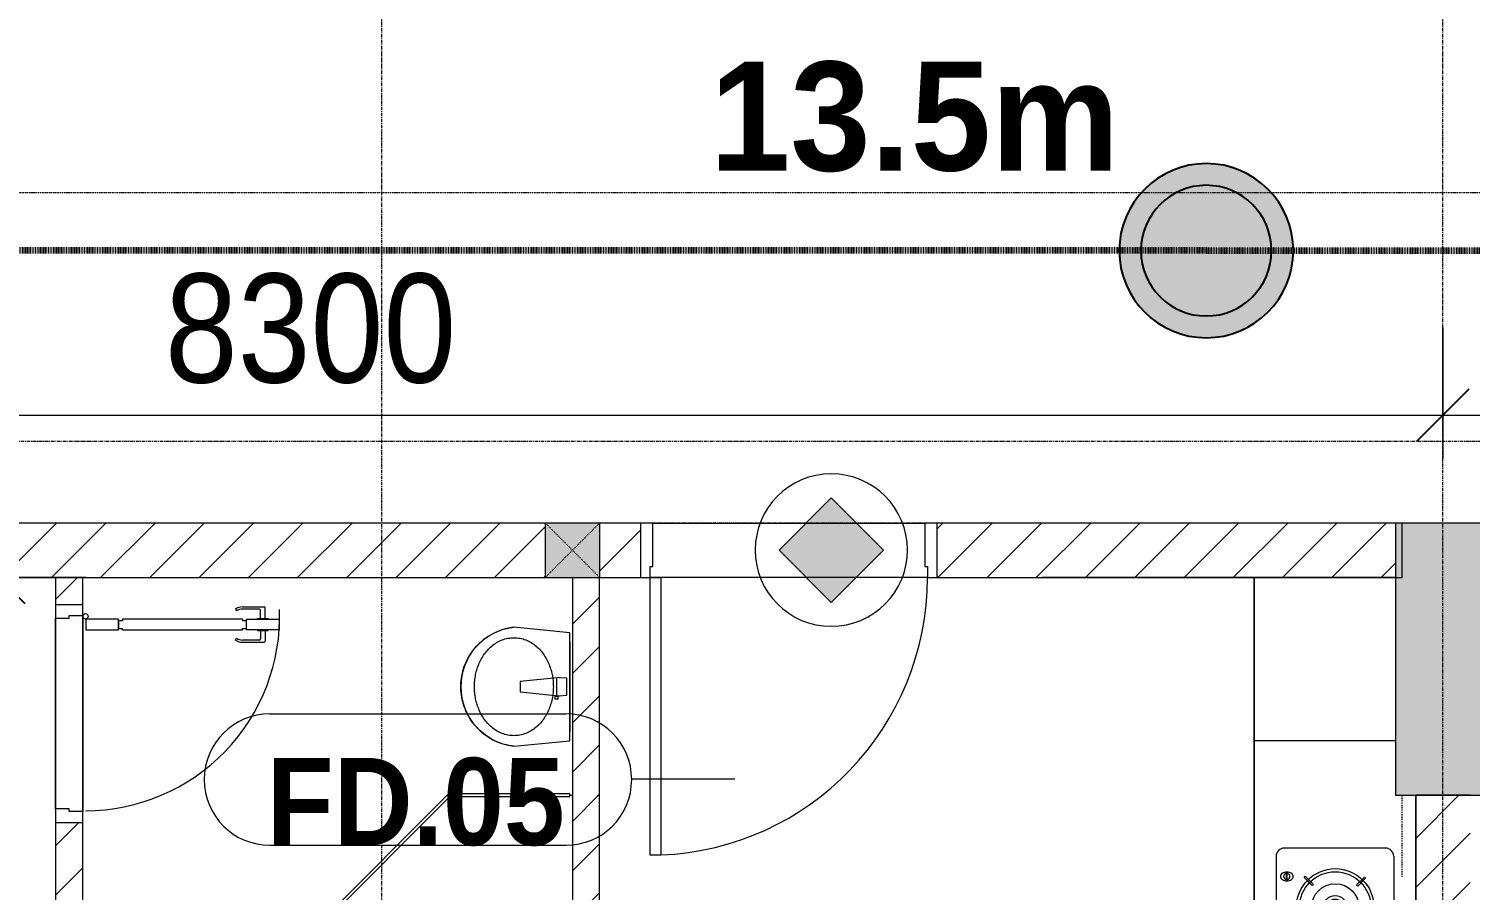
# Model space of a CAD drawing. Header units: millimetres. Extents: x 1591 to 239243, y -15958 to 82755.
# Drawn here: x 149553 to 154851, y 32188 to 35352 of the extents above; entities that cross this region are included whole.
import ezdxf

# ---------------------------------------------------------------- set-up
doc = ezdxf.new("R2010")
doc.units = ezdxf.units.MM
for name, pattern in [('1 NÉT CALL OUT', [6, 3, -3]), ('Dash 1_8_', [6.35, 3.175, -3.175]), ('Dash Dot 3_16_', [7.9375, 4.7625, -1.5875, 0, -1.5875]), ('Dash_2_', [6, 3, -3]), ('Grid Line', [22.225, 12.7, -3.175, 3.175, -3.175])]:
    doc.linetypes.add(name, pattern=pattern)
for name, color, linetype, lineweight in [('0-1', 250, 'Continuous', 5), ('A-ANNO-DIMS', 211, 'Continuous', 9), ('A-ANNO-DIMS-160', 211, 'Continuous', 9), ('A-ANNO-NOTE', 131, 'Continuous', 9), ('A-ANNO-NOTE-1', 131, 'Continuous', 25), ('A-AREA', 32, 'Dash 1_8_', 9), ('A-DETL-3', 90, '1 NÉT CALL OUT', 100), ('A-DETL-GENF-1', 9, 'Continuous', 9), ('A-DETL-GENF-2', 10, 'Continuous', 9), ('A-DOOR-1', 254, 'Continuous', 9), ('A-DOOR-2', 9, 'Continuous', 9), ('A-DOOR-3', 10, 'Continuous', 9), ('A-DOOR-FRAM-1', 10, 'Continuous', 9), ('A-DOOR-IDEN', 31, 'Continuous', 9), ('A-FLOR-2', 9, 'Continuous', 9), ('A-GLAZ-CURT-1', 254, 'Continuous', 9), ('A-GLAZ-CURT-2', 9, 'Continuous', 9), ('A-WALL', 113, 'Continuous', 9), ('A-WALL-1', 253, 'Continuous', 18), ('A-WALL-2', 9, 'Continuous', 9), ('A-WALL-3', 113, 'Continuous', 18), ('A-WALL-PATT-1', 10, 'Continuous', 9), ('A-WALL-PATT-2', 111, 'Continuous', 9), ('G-ANNO-SYMB-1', 111, 'Dash Dot 3_16_', 18), ('G-ANNO-TEXT-2', 142, 'Continuous', 9), ('I-FURN', 30, 'Continuous', 9), ('I-FURN-1', 254, 'Continuous', 9), ('P-SANR-FIXT-1', 254, 'Continuous', 9), ('S-COLS', 52, 'Continuous', 9), ('S-COLS-1', 52, 'Continuous', 5), ('S-COLS-2', 250, 'Continuous', 18), ('S-COLS-6', 52, 'Continuous', 18), ('S-COLS-HDLN', 52, 'Dash_2_', 9), ('S-GRID-1', 1, 'Grid Line', 9)]:
    doc.layers.add(name, color=color, linetype=linetype, lineweight=lineweight)
doc.styles.add('Arial_10', font='arial_0.ttf', dxfattribs={"width": 0.95, "height": 400})
doc.styles.add('Arial_B_4', font='arialbd_0.ttf', dxfattribs={"width": 0.9, "height": 320})
doc.styles.add('UTM Avo', font='UTM Avo.ttf', dxfattribs={"width": 0.9, "height": 400})
doc.dimstyles.new('1_Dim_chi_tiet_2_5', dxfattribs={"dimscale": 304.8, "dimtxt": 399.720379, "dimasz": 0.629921, "dimexe": 0.524934, "dimexo": 0.0625, "dimgap": 0.052493, "dimtad": 1, "dimdec": 0, "dimrnd": 5, "dimzin": 0, "dimdsep": 46, "dimtxsty": 'UTM Avo', "dimblk1": 'OBLIQUE', "dimblk2": 'OBLIQUE', "dimsah": 1, "dimcen": 0.09, "dimdle": 0.524934, "dimazin": 0, "dimtfac": 1, "dimtdec": 4, "dimtix": 1, "dimtmove": 0, "dimatfit": 3, "dimfxl": 1.049869, "dimfxlon": 1, "dimtvp": 1, "dimtolj": 1, "dimtzin": 0, "dimarcsym": 2})
doc.dimstyles.new('1_Dim_chi_tiet_2_5_1', dxfattribs={"dimscale": 304.8, "dimtxt": 399.720379, "dimasz": 0.629921, "dimexe": 0.524934, "dimexo": 0.0625, "dimgap": 0.052493, "dimtad": 1, "dimdec": 0, "dimrnd": 5, "dimzin": 0, "dimdsep": 46, "dimtxsty": 'UTM Avo', "dimblk1": 'OBLIQUE', "dimblk2": 'OBLIQUE', "dimsah": 1, "dimcen": 0.09, "dimdle": 0.524934, "dimazin": 0, "dimtfac": 1, "dimtdec": 4, "dimtix": 1, "dimtmove": 0, "dimatfit": 3, "dimfxl": 1.049869, "dimfxlon": 1, "dimtvp": 1, "dimtolj": 1, "dimtzin": 0, "dimarcsym": 2})
pattern_1 = [(45, (0, 0), (-90.50967, 90.50967), [])]
pattern_2 = [(45, (101998.83, 0), (-90.50967, 90.50967), [])]

# ---------------------------------------------------------------- blocks, each defined once
blk = doc.blocks.new('NCV_TKTC_KET CAU_rvt-1-TKCS_MB TẦNG 5')
at = {"layer": 'S-COLS-1'}
blk.add_hatch(color=256, dxfattribs=at).paths.add_polyline_path([(52652.6, 32536.9), (52927.6, 32536.9), (52927.6, 33336.9), (52902.6, 33336.9), (52902.6, 33536.9), (52577.6, 33536.9), (52577.6, 32536.9)])
at = {"layer": 'S-COLS-2'}
for p, q in [((52927.6, 33536.9), (52577.6, 33536.9)), ((52577.6, 33536.9), (52577.6, 32536.9)), ((52577.6, 32536.9), (52927.6, 32536.9))]:
    blk.add_line(p, q, dxfattribs=at)
blk = doc.blocks.new('bonruatreo - Chậu rửa-V40-TKCS_MB TẦNG 5')
at = {"layer": 'P-SANR-FIXT-1'}
for p, q in [((-218.6, 205), (-198.4, 0)), ((-18.5, 182.5), (-32.2, 52.9)), ((18.5, 182.5), (-18.5, 182.5)), ((33, 45.4), (18.5, 182.5)), ((198.4, 0), (218.6, 205)), ((-35.6, 54.2), (-44.7, 54.2)), ((-44.7, 54.2), (-44.7, 42.8)), ((-35.6, 52.9), (-35.6, 54.2)), ((-198.4, 0), (198.4, 0)), ((165, 0), (-165, 0)), ((-44.7, 42.8), (-35.6, 42.8)), ((-32.2, 52.9), (-35.6, 52.9)), ((-35.6, 44.2), (-35.6, 52.9)), ((-35.6, 42.8), (-35.6, 44.2)), ((-35.6, 44.2), (-33.1, 44.2)), ((-32.2, 52.9), (-33.1, 44.2)), ((-33, 37.3), (-31.4, 12.2)), ((32.7, 48.5), (-32.7, 48.5)), ((-30.2, 11), (30.2, 11)), ((31.4, 12.2), (33, 37.3))]:
    blk.add_line(p, q, dxfattribs=at)
at = {"layer": 'P-SANR-FIXT-1', "flags": 128}
blk.add_lwpolyline([(-218.6, 205), (-217.4, 213.7), (-215.9, 222.4), (-214, 231), (-211.8, 239.5), (-209.3, 247.9), (-206.4, 256.2), (-203.2, 264.4), (-199.6, 272.5), (-195.8, 280.4), (-191.6, 288.1), (-187.1, 295.7), (-182.3, 303.1), (-177.3, 310.3), (-171.9, 317.3), (-166.3, 324.1), (-160.4, 330.6), (-154.2, 336.9), (-147.8, 342.9), (-141.2, 348.7), (-134.3, 354.2), (-127.3, 359.4), (-120, 364.4), (-112.5, 369), (-104.9, 373.4), (-97.1, 377.4), (-89.1, 381.2), (-81, 384.6), (-72.7, 387.6), (-64.4, 390.4), (-55.9, 392.8), (-47.3, 394.8), (-38.7, 396.6), (-30, 397.9), (-21.3, 399), (-12.5, 399.6), (-3.7, 400), (5.1, 399.9), (13.9, 399.6), (22.6, 398.8), (31.4, 397.8), (40.1, 396.3), (48.7, 394.5), (57.2, 392.4), (65.7, 390), (74, 387.2), (82.2, 384.1), (90.3, 380.6), (98.3, 376.8), (106.1, 372.7), (113.7, 368.3), (121.1, 363.6), (128.4, 358.7), (135.4, 353.4), (142.2, 347.8), (148.8, 342), (155.2, 335.9), (161.3, 329.6), (167.2, 323), (172.8, 316.2), (178.1, 309.2), (183.1, 302), (187.8, 294.6), (192.2, 287), (196.4, 279.2), (200.2, 271.3), (203.7, 263.2), (206.8, 255), (209.7, 246.6), (212.2, 238.2), (214.3, 229.7), (216.1, 221.1), (217.6, 212.4), (218.6, 205)], dxfattribs=at)
at = {"layer": 'P-SANR-FIXT-1'}
for centre, radius, start, end in [((0, 180), 220, 6.525, 173.475), ((5.5, 41.4), 38.7, 175.8543, 186.034), ((-30.1, 12.3), 1.3, 183.5997, 268.7722), ((30.1, 12.3), 1.3, 271.2278, 356.4003), ((-5.5, 41.4), 38.7, 353.966, 6.034)]:
    blk.add_arc(centre, radius, start, end, dxfattribs=at)
for points in [[(-180, 205), (-180, 212.4), (-178.6, 227.3), (-172.4, 248.8), (-162.5, 268.9), (-149.4, 287), (-133.8, 303), (-116.1, 316.6), (-96.9, 327.9), (-76.5, 336.8), (-55.2, 343.5), (-33.3, 347.9), (-11.2, 350.1), (11.1, 350.1), (33.3, 347.9), (55.2, 343.5), (76.5, 336.8), (96.9, 327.9), (116.1, 316.6), (133.8, 302.9), (149.5, 287), (162.5, 268.8), (172.4, 248.8), (178.6, 227.3), (180, 212.4), (180, 205)], [(180, 205), (180, 197.6), (178.6, 182.7), (172.4, 161.2), (162.5, 141.2), (149.5, 123), (133.8, 107.1), (116.1, 93.4), (96.9, 82.1), (76.5, 73.2), (55.2, 66.5), (33.3, 62.1), (11.1, 59.9), (-11.2, 59.9), (-33.3, 62.1), (-55.2, 66.5), (-76.5, 73.2), (-96.9, 82.1), (-116.1, 93.4), (-133.8, 107), (-149.4, 123), (-162.5, 141.1), (-172.4, 161.2), (-178.6, 182.7), (-180, 197.6), (-180, 205)]]:
    blk.add_open_spline(points, degree=3, dxfattribs=at)
blk = doc.blocks.new('System Panel - Glazed-647900-TKCS_MB TẦNG 5')
at = {"layer": 'A-GLAZ-CURT-2'}
for p, q in [((221.3, 5), (-221.3, 5)), ((-221.3, 5), (-221.3, -5)), ((221.3, -5), (221.3, 5)), ((-221.3, -5), (221.3, -5))]:
    blk.add_line(p, q, dxfattribs=at)
blk = doc.blocks.new('System Panel - Glazed-579379-TKCS_MB TẦNG 5')
at = {"layer": 'A-GLAZ-CURT-2'}
for p, q in [((350.6, 5), (-350.6, 5)), ((-350.6, 5), (-350.6, -5)), ((350.6, -5), (350.6, 5)), ((-350.6, -5), (350.6, -5))]:
    blk.add_line(p, q, dxfattribs=at)
blk = doc.blocks.new('DOOR_CW_01 CANH MO-PANEL KINH - DIG_02-800x2200-CỬA NHÔM KÍNH-400864-TKCS_MB TẦNG 5')
at = {"layer": 'A-DETL-GENF-1'}
for p, q in [((-347, 772), (-307, 772)), ((-347, 652), (-347, 772)), ((-307, 772), (-307, 652)), ((-392, 637), (-392, 716.5)), ((-349, 720.5), (-388, 720.5)), ((-384, 699.5), (-384, 637)), ((-349, 703.5), (-380, 703.5)), ((-349, 731.8), (-347, 731.8)), ((-349, 692.2), (-349, 731.8)), ((-347, 692.2), (-349, 692.2)), ((-347, 692.2), (-347, 731.8)), ((-307, 692.2), (-307, 731.8)), ((-305, 731.8), (-307, 731.8)), ((-307, 692.2), (-305, 692.2)), ((-305, 692.2), (-305, 731.8)), ((-305, 720.5), (-266, 720.5)), ((-305, 703.5), (-274, 703.5)), ((-270, 699.5), (-270, 637)), ((-262, 637), (-262, 716.5)), ((-307, 652), (-347, 652)), ((-347, 638), (-341, 638)), ((-347, 638), (-347, 196)), ((-313, 652), (-341, 652)), ((-341, 652), (-341, 638)), ((-313, 638), (-313, 652)), ((-307, 638), (-313, 638)), ((-307, 196), (-307, 638)), ((-383.9, 611.2), (-377.3, 615.8)), ((-270.1, 611.2), (-276.7, 615.8)), ((-347, 196), (-341, 196)), ((-307, 182), (-347, 182)), ((-347, 182), (-347, 62)), ((-341, 196), (-341, 182)), ((-341, 182), (-313, 182)), ((-307, 196), (-313, 196)), ((-313, 182), (-313, 196)), ((-307, 62), (-307, 182)), ((-347, 62), (-307, 62))]:
    blk.add_line(p, q, dxfattribs=at)
blk.add_circle((-357, 60), 10, dxfattribs=at)
for centre, radius, start, end in [((-357, 60), 714, 360, 92), ((-388, 716.5), 4, 90, 180), ((-380, 699.5), 4, 90, 180), ((-274, 699.5), 4, 0, 90), ((-266, 716.5), 4, 0, 90), ((-347, 637), 45, 180, 215), ((-347, 637), 37, 180, 215), ((-307, 637), 37, 325, 0), ((-307, 637), 45, 325, 0)]:
    blk.add_arc(centre, radius, start, end, dxfattribs=at)
at = {"layer": 'A-DOOR-2'}
for p, q in [((-360, 50), (-400, 50)), ((-400, 50), (-400, -50)), ((-360, 0), (-360, 50)), ((-350, 0), (-360, 0)), ((-357, 50), (-332, 50)), ((-350, -50), (-350, 0)), ((360, 0), (350, 0)), ((350, 0), (350, -50)), ((400, 50), (360, 50)), ((360, 50), (360, 0)), ((400, -50), (400, 50)), ((-400, -50), (-350, -50)), ((350, -50), (400, -50))]:
    blk.add_line(p, q, dxfattribs=at)
blk = doc.blocks.new('HE BEP A - HE BEP A-V117-TKCS_MB TẦNG 5')
at = {"layer": 'I-FURN'}
for p, q in [((3.5, -11), (765.9, -11)), ((3.5, -605.3), (3.5, -11)), ((765.9, -11), (765.9, -605.3)), ((765.9, -11), (765.9, -605.3)), ((4303.5, -11), (765.9, -11)), ((3703.5, -530.3), (3703.5, -11)), ((3279.1, -92.2), (2497.5, -92.2)), ((948.4, -131.7), (948.4, -487.8)), ((1810.5, -114.2), (965.9, -114.2)), ((1028.4, -139.9), (1401.8, -139.9)), ((1562.5, -140.8), (1747.9, -140.8)), ((1828, -487.8), (1828, -131.7)), ((2467.5, -494.2), (2467.5, -122.2)), ((2555.1, -129.3), (2587.6, -129.3)), ((2555.1, -133.3), (2555.1, -129.3)), ((2587.6, -133.3), (2555.1, -133.3)), ((2587.6, -129.3), (2587.6, -133.3)), ((3189, -129.3), (3189, -133.3)), ((3221.5, -129.3), (3189, -129.3)), ((3189, -133.3), (3221.5, -133.3)), ((3221.5, -133.3), (3221.5, -129.3)), ((3309.1, -494.2), (3309.1, -122.2)), ((975, -397.7), (975, -193.3)), ((975, -195.9), (1455.1, -195.9)), ((981.5, -167.9), (1448.7, -167.9)), ((1455.1, -193.3), (1455.1, -397.7)), ((1509.1, -380.9), (1509.1, -194.2)), ((1801.3, -194.2), (1801.3, -380.9)), ((2575.3, -194.9), (2570.9, -199.3)), ((2570.9, -199.3), (2600, -228.4)), ((2604.4, -224), (2575.3, -194.9)), ((2792.8, -197.7), (2763.7, -226.8)), ((2768.1, -231.2), (2797.2, -202)), ((2797.2, -202), (2792.8, -197.7)), ((2979.4, -202), (2983.8, -197.7)), ((3008.5, -231.2), (2979.4, -202)), ((2983.8, -197.7), (3012.9, -226.8)), ((3172.2, -224), (3201.4, -194.9)), ((3205.8, -199.3), (3176.6, -228.4)), ((3201.4, -194.9), (3205.8, -199.3)), ((975, -223.9), (1455.1, -223.9)), ((975, -251.9), (1455.1, -251.9)), ((2600, -228.4), (2604.4, -224)), ((2763.7, -226.8), (2768.1, -231.2)), ((3012.9, -226.8), (3008.5, -231.2)), ((3176.6, -228.4), (3172.2, -224)), ((975, -279.9), (1455.1, -279.9)), ((975, -307.9), (1455.1, -307.9)), ((975, -335.9), (1455.1, -335.9)), ((975, -363.9), (1455.1, -363.9)), ((1706.2, -324.4), (1627.3, -429.4)), ((1670.1, -454.1), (1721.6, -333.3)), ((1721.6, -333.3), (1706.2, -324.4)), ((975, -391.9), (1455.1, -391.9)), ((979.9, -419.9), (1450.3, -419.9)), ((2573.6, -416.8), (2602.8, -387.7)), ((2578, -421.2), (2573.6, -416.8)), ((2607.1, -392.1), (2578, -421.2)), ((2602.8, -387.7), (2607.1, -392.1)), ((2766.5, -394.9), (2770.8, -390.5)), ((2795.6, -424), (2766.5, -394.9)), ((2770.8, -390.5), (2800, -419.6)), ((2800, -419.6), (2795.6, -424)), ((3005.8, -390.5), (2976.7, -419.6)), ((2976.7, -419.6), (2981.1, -424)), ((2981.1, -424), (3010.2, -394.9)), ((3010.2, -394.9), (3005.8, -390.5)), ((3173.9, -387.7), (3169.5, -392.1)), ((3169.5, -392.1), (3198.6, -421.2)), ((3203, -416.8), (3173.9, -387.7)), ((3198.6, -421.2), (3203, -416.8)), ((1401.8, -451.1), (1028.4, -451.1)), ((1747.9, -434.2), (1562.5, -434.2)), ((1644.6, -463.3), (1632.2, -456.1)), ((965.9, -505.3), (1810.5, -505.3)), ((3279.1, -524.2), (2497.5, -524.2))]:
    blk.add_line(p, q, dxfattribs=at)
for centre, radius in [((2685.4, -309.4), 142.6), ((2685.4, -309.4), 131.3), ((3091.2, -309.4), 142.6), ((3091.2, -309.4), 131.3), ((2685.4, -309.4), 87.2), ((3091.2, -309.4), 87.2), ((1656.3, -327.5), 22.2), ((2685.4, -309.4), 43.6), ((2685.4, -309.4), 30.9), ((3091.2, -309.4), 43.6), ((3091.2, -309.4), 30.9), ((1589.4, -460.9), 17.8), ((1696.1, -460.9), 17.8)]:
    blk.add_circle(centre, radius, dxfattribs=at)
for centre, radius, start, end in [((2497.5, -122.2), 30, 90, 180), ((3279.1, -122.2), 30, 360, 90), ((965.9, -131.7), 17.5, 90, 180), ((1028.4, -193.3), 53.3, 90, 180), ((1401.8, -193.3), 53.3, 0, 90), ((1562.5, -194.2), 53.3, 90, 180), ((1747.9, -194.2), 53.3, 0, 90), ((1810.5, -131.7), 17.5, 0, 90), ((2588.6, -131.7), 33.5, 163.9419, 180), ((2588.6, -131.7), 33.5, 180, 196.0581), ((2580.1, -129.2), 24.7, 145.204, 163.9419), ((2580.1, -134.1), 24.7, 196.0581, 214.796), ((2571.3, -131.3), 11.6, 9.7177, 170.2823), ((2571.3, -131.3), 11.6, 189.9102, 350.0898), ((2574.8, -125.5), 18.1, 120.7976, 145.204), ((2574.8, -137.9), 18.1, 214.796, 239.2024), ((2571.4, -119.8), 11.5, 90, 120.7976), ((2571.4, -143.6), 11.5, 239.2024, 270), ((2571.4, -119.8), 11.5, 59.2024, 90), ((2571.4, -143.6), 11.5, 270, 300.7976), ((2568, -125.5), 18.1, 34.796, 59.2024), ((2568, -137.9), 18.1, 300.7976, 325.204), ((2562.6, -129.2), 24.7, 16.0581, 34.796), ((2562.6, -134.1), 24.7, 325.204, 343.9419), ((2554.1, -131.7), 33.5, 0, 16.0581), ((2554.1, -131.7), 33.5, 343.9419, 0), ((3222.5, -131.7), 33.5, 163.9419, 180), ((3222.5, -131.7), 33.5, 180, 196.0581), ((3214, -129.2), 24.7, 145.204, 163.9419), ((3214, -134.1), 24.7, 196.0581, 214.796), ((3208.7, -125.5), 18.1, 120.7976, 145.204), ((3208.7, -137.9), 18.1, 214.796, 239.2024), ((3205.3, -131.3), 11.6, 9.7177, 170.2823), ((3205.3, -131.3), 11.6, 189.9102, 350.0898), ((3205.3, -119.8), 11.5, 90, 120.7976), ((3205.3, -143.6), 11.5, 239.2024, 270), ((3205.3, -119.8), 11.5, 59.2024, 90), ((3205.3, -143.6), 11.5, 270, 300.7976), ((3201.9, -125.5), 18.1, 34.796, 59.2024), ((3201.9, -137.9), 18.1, 300.7976, 325.204), ((3196.5, -129.2), 24.7, 16.0581, 34.796), ((3196.5, -134.1), 24.7, 325.204, 343.9419), ((3188, -131.7), 33.5, 0, 16.0581), ((3188, -131.7), 33.5, 343.9419, 0), ((1028.4, -397.7), 53.3, 180, 270), ((1401.8, -397.7), 53.3, 270, 0), ((1562.5, -380.9), 53.3, 180, 270), ((1747.9, -380.9), 53.3, 270, 0), ((1641, -440.7), 17.8, 140.5382, 240.0479), ((1653.4, -447.9), 17.8, 240.0479, 339.4621), ((965.9, -487.8), 17.5, 180, 270), ((1810.5, -487.8), 17.5, 270, 0), ((2497.5, -494.2), 30, 180, 270), ((3279.1, -494.2), 30, 270, 0)]:
    blk.add_arc(centre, radius, start, end, dxfattribs=at)
at = {"layer": 'I-FURN-1'}
for p, q in [((3.5, -11), (4303.5, -11)), ((3.5, -605.3), (3.5, -11))]:
    blk.add_line(p, q, dxfattribs=at)
blk = doc.blocks.new('NCV_TKTC_TANG 5_rvt-1-TKCS_MB TẦNG 5')
at = {"layer": 'A-WALL-PATT-1'}
h = blk.add_hatch(dxfattribs=at)
h.set_pattern_fill('FP_1', color=256, style=0, pattern_type=2)
h.set_pattern_definition(pattern_1)
h.paths.add_polyline_path([(47653.6, 31336.9), (47752.6, 31336.9), (47752.6, 32436.9), (47652.6, 32436.9), (47652.6, 31336.9)])
h.paths.add_polyline_path([(47752.6, 33236.9), (47752.6, 33336.9), (47652.6, 33336.9), (47653.6, 33236.9), (47702.6, 33236.9)])
h = blk.add_hatch(dxfattribs=at)
h.set_pattern_fill('FP_1', color=256, style=0, pattern_type=2)
h.set_pattern_definition(pattern_1)
h.paths.add_polyline_path([(49552.6, 28936.9), (49652.6, 28936.9), (49650.9, 31236.9), (49552.6, 31236.9), (49552.6, 29021.1)])
h.paths.add_polyline_path([(49557.3, 31336.9), (49652.6, 31336.9), (49650.9, 33336.9), (49552.6, 33336.9), (49552.6, 31336.9)])
at = {"layer": 'A-FLOR-2'}
for p, q in [((50857.9, 33336.9), (49837.9, 33336.9)), ((52058.2, 33336.9), (51279.4, 33336.9)), ((52577.6, 33336.9), (52058.2, 33336.9)), ((47652.6, 32486.9), (47652.6, 33186.9)), ((47652.6, 33186.9), (47652.6, 32486.9)), ((47752.6, 32476.9), (47752.6, 33196.9)), ((49542.6, 32536.9), (49552.6, 32536.9)), ((52652.6, 28836.9), (52652.6, 32536.9))]:
    blk.add_line(p, q, dxfattribs=at)
at = {"layer": 'A-WALL-1'}
for p, q in [((47652.6, 33336.9), (47652.6, 33236.9)), ((47752.6, 33336.9), (47652.6, 33336.9)), ((47752.6, 33236.9), (47752.6, 33336.9)), ((49552.6, 33336.9), (49552.6, 31336.9)), ((49652.6, 31336.9), (49652.6, 33336.9)), ((47652.6, 32436.9), (47652.6, 31336.9)), ((47752.6, 31336.9), (47752.6, 32436.9))]:
    blk.add_line(p, q, dxfattribs=at)
at = {"layer": 'A-WALL-2'}
for p, q in [((47652.6, 32486.9), (47652.6, 33186.9)), ((47752.6, 33196.9), (47752.6, 32476.9))]:
    blk.add_line(p, q, dxfattribs=at)
at = {"layer": 'A-DOOR-1', "rotation": 269.9999999999996}
blk.add_blockref('DOOR_CW_01 CANH MO-PANEL KINH - DIG_02-800x2200-CỬA NHÔM KÍNH-400864-TKCS_MB TẦNG 5', (47702.6, 32836.9), dxfattribs=at)
at = {"layer": 'A-GLAZ-CURT-1'}
for name, p, rotation in [('System Panel - Glazed-579379-TKCS_MB TẦNG 5', (48852.1, 32289), 225.0000000000003), ('System Panel - Glazed-647900-TKCS_MB TẦNG 5', (49321.3, 32536.9), 180)]:
    blk.add_blockref(name, p, dxfattribs=dict(at, rotation=rotation))
at = {"layer": 'I-FURN-1', "rotation": 90.00000000000026}
blk.add_blockref('HE BEP A - HE BEP A-V117-TKCS_MB TẦNG 5', (52047.2, 29033.4), dxfattribs=at)
at = {"layer": 'P-SANR-FIXT-1', "rotation": 90.0000000000005}
blk.add_blockref('bonruatreo - Chậu rửa-V40-TKCS_MB TẦNG 5', (49542.6, 32935.6), dxfattribs=at)
blk = doc.blocks.new('G1_SOF - BO TRU - 200x200-3055083-TKCS_MB TẦNG 5')
at = {"layer": 'S-COLS'}
blk.add_hatch(color=256, dxfattribs=at).paths.add_polyline_path([(100, -100), (100, 100), (-100, 100), (-100, -100), (8.4, -100)])
at = {"layer": 'S-COLS-6'}
for p, q in [((100, 100), (-100, 100)), ((-100, 100), (-100, -100)), ((100, -100), (100, 100)), ((-100, -100), (100, -100))]:
    blk.add_line(p, q, dxfattribs=at)
at = {"layer": 'S-COLS-HDLN'}
for p, q in [((100, 100), (-100, -100)), ((-100, 100), (100, -100))]:
    blk.add_line(p, q, dxfattribs=at)
blk = doc.blocks.new('FD_05 - FD_05-1000x2200mm-835434-TKCS_MB TẦNG 5')
at = {"layer": 'A-DETL-GENF-2'}
for p, q in [((470, 100), (470, 1120)), ((470, 1120), (510, 1120)), ((510, 1120), (510, 100)), ((510, 100), (470, 100))]:
    blk.add_line(p, q, dxfattribs=at)
blk.add_arc((510, 100), 1020, 92.2475, 180, dxfattribs=at)
at = {"layer": 'A-DOOR-FRAM-1'}
for p, q in [((-510, 100), (-545, 100)), ((-545, 100), (-545, -100)), ((-510, 60), (-510, 100)), ((-500, 60), (-510, 60)), ((-500, -100), (-500, 60)), ((510, 60), (500, 60)), ((500, 60), (500, -100)), ((545, 100), (510, 100)), ((510, 100), (510, 60)), ((545, -100), (545, 100)), ((-545, -100), (-500, -100)), ((500, -100), (545, -100))]:
    blk.add_line(p, q, dxfattribs=at)
blk = doc.blocks.new('DIMBLOCK59-TKCS_MB TẦNG 5')
at = {"layer": 'A-ANNO-DIMS-160'}
for p, q in [((149442.6, 33496.9), (149442.6, 24576.9)), ((149762.6, 33336.9), (149282.6, 33336.9)), ((149442.6, 33336.9), (149762.6, 33336.9)), ((149762.6, 24736.9), (149282.6, 24736.9)), ((149442.6, 24736.9), (149762.6, 24736.9))]:
    blk.add_line(p, q, dxfattribs=at)
at = {"layer": 'A-ANNO-DIMS-160', "lineweight": 25}
for p, q in [((149442.6, 33336.9), (149346.6, 33432.9)), ((149442.6, 33336.9), (149538.6, 33240.9)), ((149442.6, 24736.9), (149346.6, 24832.9)), ((149442.6, 24736.9), (149538.6, 24640.9))]:
    blk.add_line(p, q, dxfattribs=at)
at = {"layer": 'A-ANNO-DIMS-160', "color": 0, "insert": (148922.9, 28489.2), "char_height": 400, "width": 1314.636, "attachment_point": 1, "rotation": 90, "line_spacing_factor": 1.110334, "style": 'UTM Avo'}
blk.add_mtext('8600', dxfattribs=at)
blk = doc.blocks.new('_Oblique')
at = {"color": 0, "linetype": 'ByBlock', "lineweight": -2}
blk.add_line((-0.5, -0.5), (0.5, 0.5), dxfattribs=at)
blk = doc.blocks.new('STN_Door Tag - STN_Door Tag-1788670-TKCS_MB TẦNG 5')
at = {"layer": 'A-DOOR-IDEN'}
for p, q in [((-3.37, 1.495), (3.431, 1.495)), ((-3.37, -1.524), (3.431, -1.524))]:
    blk.add_line(p, q, dxfattribs=at)
for centre, start, end in [((-3.37, -0.015), 90, 270), ((3.431, -0.015), 270, 90)]:
    blk.add_arc(centre, 1.509, start, end, dxfattribs=at)
blk = doc.blocks.new('DIMBLOCK255-TKCS_MB TẦNG 5')
at = {"layer": 'A-ANNO-DIMS-160'}
for p, q in [((146451.4, 34253.5), (146451.4, 33773.5)), ((146451.4, 33933.5), (146451.4, 34253.5)), ((154751.4, 34253.5), (154751.4, 33773.5)), ((154751.4, 33933.5), (154751.4, 34253.5)), ((146291.4, 33933.5), (154751.4, 33933.5))]:
    blk.add_line(p, q, dxfattribs=at)
at = {"layer": 'A-ANNO-DIMS-160', "lineweight": 25}
for p, q in [((146451.4, 33933.5), (146547.4, 34029.5)), ((154751.4, 33933.5), (154847.4, 34029.5)), ((146451.4, 33933.5), (146355.4, 33837.5)), ((154751.4, 33933.5), (154655.4, 33837.5))]:
    blk.add_line(p, q, dxfattribs=at)
at = {"layer": 'A-ANNO-DIMS-160', "color": 0, "insert": (150053.6, 34453.1), "char_height": 400, "width": 1314.636, "attachment_point": 1, "line_spacing_factor": 1.110334, "style": 'UTM Avo'}
blk.add_mtext('8300', dxfattribs=at)
blk = doc.blocks.new('DIMBLOCK256-TKCS_MB TẦNG 5')
at = {"layer": 'A-ANNO-DIMS-160'}
for p, q in [((154751.4, 34253.5), (154751.4, 33773.5)), ((154751.4, 33933.5), (154751.4, 34253.5)), ((162951.4, 34253.5), (162951.4, 33773.5)), ((162951.4, 33933.5), (162951.4, 34253.5)), ((154751.4, 33933.5), (162951.4, 33933.5))]:
    blk.add_line(p, q, dxfattribs=at)
at = {"layer": 'A-ANNO-DIMS-160', "lineweight": 25}
for p, q in [((154751.4, 33933.5), (154847.4, 34029.5)), ((162951.4, 33933.5), (163047.4, 34029.5)), ((154751.4, 33933.5), (154655.4, 33837.5)), ((162951.4, 33933.5), (162855.4, 33837.5))]:
    blk.add_line(p, q, dxfattribs=at)
at = {"layer": 'A-ANNO-DIMS-160', "color": 0, "insert": (158303.6, 34453.1), "char_height": 400, "width": 1314.636, "attachment_point": 1, "line_spacing_factor": 1.110334, "style": 'UTM Avo'}
blk.add_mtext('8200', dxfattribs=at)
blk = doc.blocks.new('HDNDCT_GHI CHÚ CỬA CHỐNG CHÁY EI30 - HDNDCT_GHI CHÚ CỬA CHỐNG CHÁY EI30-2461928-TKCS_MB TẦNG 5')
at = {"layer": 'A-ANNO-NOTE'}
blk.add_hatch(color=256, dxfattribs=at).paths.add_polyline_path([(-1.2, 0), (0, 1.2), (1.2, 0), (0, -1.2)])
for p, q in [((0, 1.2), (-1.2, 0)), ((1.2, 0), (0, 1.2)), ((-1.2, 0), (0, -1.2)), ((0, -1.2), (1.2, 0))]:
    blk.add_line(p, q, dxfattribs=at)
for start, end in [(360, 180), (180, 360)]:
    blk.add_arc((0, 0), 1.75, start, end, dxfattribs=at)
blk = doc.blocks.new('HDNDCT_DIEM THOAT HIEM XA NHAT - HDNDCT_DIEM THOAT HIEM XA NHAT-1614703-TKCS_MB TẦNG 5')
at = {"layer": 'A-ANNO-NOTE'}
h = blk.add_hatch(color=256, dxfattribs=at)
edge = h.paths.add_edge_path()
edge.add_arc((0, 0), 2, 0, 180)
edge.add_arc((0, 0), 2, 180, 360)
edge = h.paths.add_edge_path()
edge.add_arc((0, 0), 1.5, 180, 360)
edge.add_arc((0, 0), 1.5, 360, 540)
h = blk.add_hatch(color=256, dxfattribs=at)
edge = h.paths.add_edge_path()
edge.add_arc((0, 0), 1.5, 0, 180)
edge.add_arc((0, 0), 1.5, 180, 360)
at = {"layer": 'A-ANNO-NOTE-1'}
for radius, start, end in [(2, 360, 180), (1.5, 0, 180), (1.5, 360, 180), (2, 180, 360), (1.5, 180, 0), (1.5, 180, 360)]:
    blk.add_arc((0, 0), radius, start, end, dxfattribs=at)

msp = doc.modelspace()

# ---------------------------------------------------------------- hatches: boundary and pattern name
at = {"layer": 'A-WALL-PATT-2'}
h = msp.add_hatch(dxfattribs=at)
h.set_pattern_fill('FP_1', color=256, style=0, pattern_type=2)
h.set_pattern_definition(pattern_2)
h.paths.add_polyline_path([(151786.3, 33336.9), (151801.7, 33336.9), (151801.7, 33536.9), (151651.7, 33536.9), (151651.7, 33336.9), (151666.2, 33336.9)])
h.paths.add_polyline_path([(154576.4, 33336.9), (154576.4, 33536.9), (152891.7, 33536.9), (152891.7, 33336.9), (154057, 33336.9)])
h.paths.add_polyline_path([(149751.4, 33336.9), (151451.7, 33336.9), (151451.7, 33536.9), (146751.4, 33536.9), (146751.4, 33336.9), (149726.3, 33336.9)])
h = msp.add_hatch(dxfattribs=at)
h.set_pattern_fill('FP_1', color=256, style=0, pattern_type=2)
h.set_pattern_definition(pattern_2)
h.paths.add_polyline_path([(154651.4, 25336.9), (154851.4, 25336.9), (154851.4, 28836.9), (154651.4, 28836.9), (154651.4, 25734)])
h.paths.add_polyline_path([(154851.4, 29036.9), (154851.4, 32536.9), (154651.4, 32536.9), (154651.4, 29036.9), (154715.2, 29036.9)])

# ---------------------------------------------------------------- linework, layer by layer
at = {"layer": 'A-AREA'}
msp.add_line((154601.4, 32236.9), (154601.4, 32536.9), dxfattribs=at)
at = {"layer": 'A-DETL-3'}
for q in [(145551.4, 34537.4), (145551.4, 34537.4), (162081.4, 34537.4)]:
    msp.add_line((153881.4, 34537.4), q, dxfattribs=at)
at = {"layer": 'A-DOOR-IDEN'}
msp.add_line((152149.1, 32596.3), (151769.4, 32596.2), dxfattribs=at)
at = {"layer": 'A-WALL'}
for p, q in [((151846.7, 33536.9), (152846.7, 33536.9)), ((152856.7, 33336.9), (151836.7, 33336.9))]:
    msp.add_line(p, q, dxfattribs=at)
at = {"layer": 'A-WALL-3'}
for p, q in [((151451.7, 33536.9), (146751.4, 33536.9)), ((151801.7, 33536.9), (151651.7, 33536.9)), ((154601.4, 33536.9), (152891.7, 33536.9)), ((154601.4, 33336.9), (154601.4, 33536.9)), ((146751.4, 33336.9), (151451.7, 33336.9)), ((151651.7, 33336.9), (151801.7, 33336.9)), ((152891.7, 33336.9), (154601.4, 33336.9)), ((154651.4, 32536.9), (154651.4, 29036.9)), ((154851.4, 32536.9), (154651.4, 32536.9))]:
    msp.add_line(p, q, dxfattribs=at)
at = {"layer": 'G-ANNO-SYMB-1'}
msp.add_line((130746.6, 34751.5), (236925.7, 34751.5), dxfattribs=at)
at = {"layer": 'S-GRID-1'}
for p, q in [((150851.4, 19118.3), (150851.4, 76659.6)), ((154751.4, 19118.3), (154751.4, 76659.6)), ((227946.4, 33836.9), (138442.9, 33836.9)), ((229978.4, 33536.9), (136410.9, 33536.9))]:
    msp.add_line(p, q, dxfattribs=at)

# ---------------------------------------------------------------- block references
at = {"layer": '0-1'}
for name in ['NCV_TKTC_KET CAU_rvt-1-TKCS_MB TẦNG 5', 'NCV_TKTC_TANG 5_rvt-1-TKCS_MB TẦNG 5']:
    msp.add_blockref(name, (101998.8, 0), dxfattribs=at)
at = {"layer": 'A-ANNO-NOTE', "xscale": 160, "yscale": 160, "zscale": 160}
for name, p in [('HDNDCT_DIEM THOAT HIEM XA NHAT - HDNDCT_DIEM THOAT HIEM XA NHAT-1614703-TKCS_MB TẦNG 5', (153881.4, 34537.4)), ('HDNDCT_DIEM THOAT HIEM XA NHAT - HDNDCT_DIEM THOAT HIEM XA NHAT-1614703-TKCS_MB TẦNG 5', (153881.4, 34537.4)), ('HDNDCT_GHI CHÚ CỬA CHỐNG CHÁY EI30 - HDNDCT_GHI CHÚ CỬA CHỐNG CHÁY EI30-2461928-TKCS_MB TẦNG 5', (152503.1, 33437.4))]:
    msp.add_blockref(name, p, dxfattribs=at)
at = {"layer": 'A-DOOR-3', "rotation": 180}
msp.add_blockref('FD_05 - FD_05-1000x2200mm-835434-TKCS_MB TẦNG 5', (152346.7, 33436.9), dxfattribs=at)
at = {"layer": 'A-DOOR-IDEN', "xscale": 159.9999999999999, "yscale": 159.9999999999999, "zscale": 159.9999999999999}
msp.add_blockref('STN_Door Tag - STN_Door Tag-1788670-TKCS_MB TẦNG 5', (150978.9, 32596.9), dxfattribs=at)
at = {"layer": 'S-COLS'}
msp.add_blockref('G1_SOF - BO TRU - 200x200-3055083-TKCS_MB TẦNG 5', (151551.7, 33436.9), dxfattribs=at)

# ---------------------------------------------------------------- texts
at = {"layer": 'A-DOOR-IDEN', "insert": (150975.7, 32511.6), "char_height": 320, "width": 1124.64, "attachment_point": 5, "line_spacing_factor": 0.936439, "style": 'Arial_B_4'}
msp.add_mtext('\\pt7.2,14.4,21.6,28.8,36,43.2,50.4,57.6,64.8,72,79.2,86.4,93.6,100.8,108,115.2,122.4,129.6,136.8,144,151.2,158.4,165.6,172.8,180,187.2,194.4,201.6,208.8,216,223.2,230.4;FD.05', dxfattribs=at)
at = {"layer": 'G-ANNO-TEXT-2', "insert": (152809.6, 35028.4), "char_height": 400, "width": 1710, "attachment_point": 5, "line_spacing_factor": 0.936439, "style": 'Arial_10'}
msp.add_mtext('\\pt1824,3648,5472,7296,9120,10944,12768,14592,16416,18240,20064,21888,23712,25536,27360,29184,31008,32832,34656,36480,38304,40128,41952,43776,45600,47424,49248,51072,52896,54720,56544,58368;{\\fArial|b1|i0|c0|p34;13.5m}', dxfattribs=at)

# ---------------------------------------------------------------- dimensions: what is measured, and where the dimension line sits
at = {"layer": 'A-ANNO-DIMS'}
for base, p1, p2, dimstyle, override, picture, middle in [((154751.4, 33933.5), (146451.4, 34253.5), (154751.4, 34253.5), '1_Dim_chi_tiet_2_5', {"dimpost": '<>', "dimfxl": 8300}, 'DIMBLOCK255-TKCS_MB TẦNG 5', (150601.4, 34156.5)), ((162951.4, 33933.5), (154751.4, 34253.5), (162951.4, 34253.5), '1_Dim_chi_tiet_2_5_1', {"dimpost": '<>', "dimfxl": 8200}, 'DIMBLOCK256-TKCS_MB TẦNG 5', (158851.4, 34156.5))]:
    dim = msp.add_linear_dim(base=base, p1=p1, p2=p2, dimstyle=dimstyle, override=override, dxfattribs=at)
    dim.commit()
    dim.dimension.update_dxf_attribs({"geometry": picture, "text_midpoint": middle})
dim = msp.add_linear_dim(base=(149442.6, 24736.9), p1=(149762.6, 33336.9), p2=(149762.6, 24736.9), angle=90, dimstyle='1_Dim_chi_tiet_2_5', override={"dimpost": '<>', "dimfxl": 8600}, dxfattribs=at)
dim.commit()
dim.dimension.update_dxf_attribs({"geometry": 'DIMBLOCK59-TKCS_MB TẦNG 5', "text_midpoint": (149219.6, 29036.9)})

doc.saveas('drawing.dxf')
